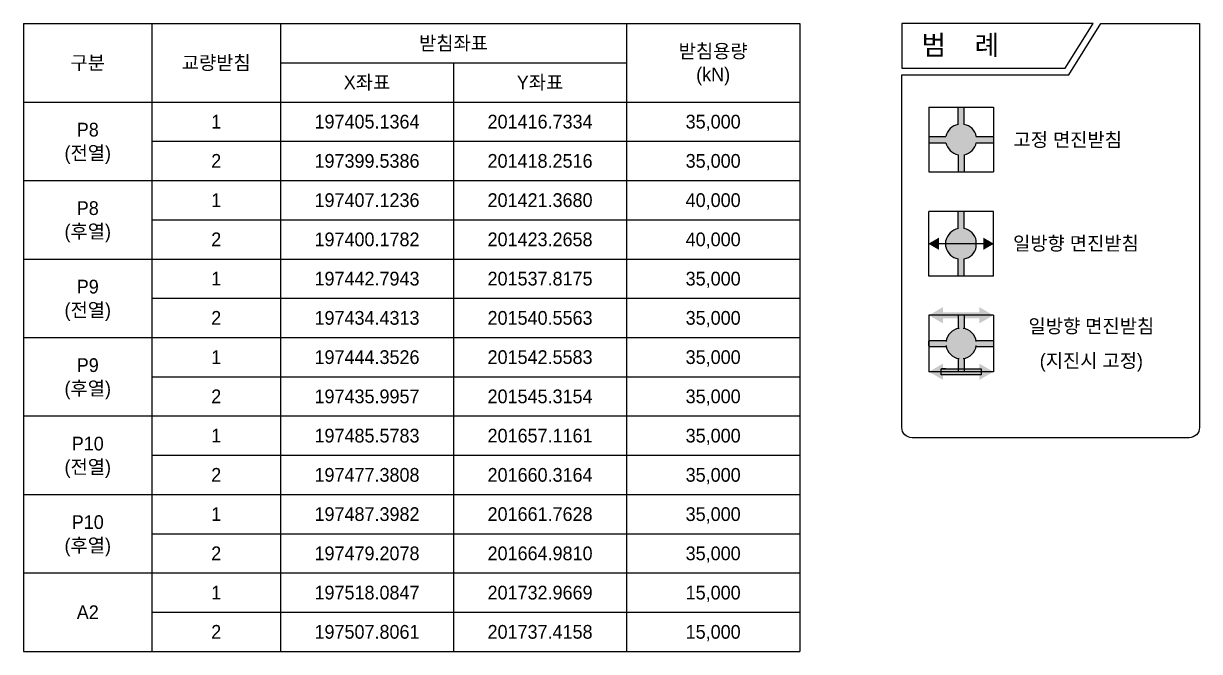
# Model space of a CAD drawing. Header units: millimetres. Extents: x 0 to 253461, y 0 to 44491.
# Drawn here: x 42845 to 72791, y 3998 to 19992 of the extents above; entities that cross this region are included whole.
import ezdxf
from ezdxf.enums import TextEntityAlignment as Align

# ---------------------------------------------------------------- set-up
doc = ezdxf.new("R2010")
doc.units = ezdxf.units.MM
doc.header["$LTSCALE"] = 8
for name, color, linetype in [('CS-DIMT', 3, 'Continuous'), ('CS-PATT', 1, 'Continuous'), ('CS-SYMB', 3, 'Continuous'), ('CS-TABL-LIN1', 4, 'Continuous'), ('CS-TABL-LIN2', 1, 'Continuous'), ('CS-TABL-TEX2', 3, 'Continuous'), ('CZ-LIN1', 7, 'Continuous')]:
    doc.layers.add(name, color=color, linetype=linetype)
doc.styles.add('-윤고딕150', font='')
doc.styles.add('윤고딕150', font='')
doc.styles.get('-윤고딕150').set_extended_font_data('Dotum')
doc.styles.get('윤고딕150').set_extended_font_data('Dotum')

msp = doc.modelspace()

# ---------------------------------------------------------------- hatches: boundary and pattern name
at = {"layer": 'CS-PATT'}
h = msp.add_hatch(color=256, dxfattribs=at)
edge = h.paths.add_edge_path()
edge.add_line((67543.37039920165, 17116.06593783637), (67543.37039920097, 16957.21264069603))
edge.add_line((67543.37039920094, 16957.21264069604), (67108.0019686492, 16957.21264069772))
edge.add_arc((66721.66200642822, 17036.63928926941), 394.4200285382516, 281.61742357538446, 348.3825764243904, ccw=False)
edge.add_line((66801.08865499822, 16650.29932704807), (66801.08865499822, 16214.93089648974))
edge.add_line((66801.08865499822, 16214.93089648992), (66642.23535785753, 16214.93089648992))
edge.add_line((66642.23535785821, 16214.93089648992), (66642.23535785821, 16650.29932704825))
edge.add_arc((66721.66200642822, 17036.63928926941), 394.4200285382516, 191.617423575164, 258.3825764246155, ccw=False)
edge.add_line((66335.32204420654, 16957.21264070076), (65899.95361364163, 16957.21264070244))
edge.add_line((65899.95361364266, 16957.2126407021), (65899.95361364198, 17116.06593784245))
edge.add_line((65899.95361364266, 17116.06593784246), (66335.32204420757, 17116.06593784077))
edge.add_arc((66721.66200642822, 17036.63928926941), 394.4200285382516, 101.61742357538498, 168.3825764243925, ccw=False)
edge.add_line((66642.23535785821, 17422.97925149041), (66642.23535785821, 17858.3476820553))
edge.add_line((66642.23535785821, 17858.34768205529), (66801.08865499822, 17858.34768205529))
edge.add_line((66801.08865499822, 17858.34768205529), (66801.08865499822, 17422.9792514904))
edge.add_arc((66721.66200642822, 17036.63928926941), 394.4200285382516, 11.617423575164025, 78.38257642461502, ccw=False)
edge.add_line((67108.00196864989, 17116.06593783806), (67543.37039920162, 17116.06593783638))
for points in [[(67108.00196864316, 14462.28902578586, 0.2998486502418532), (66801.08865499034, 14769.20233943851), (66801.08865498866, 15204.57076999135), (66642.2353578478, 15204.57076999066), (66642.23535784951, 14769.20233943799, 0.2998486502386376), (66335.32204419977, 14462.28902578772), (66335.32204419977, 14303.43572864538, 0.2998486502409599), (66642.23535785258, 13996.52241499427), (66642.23535785358, 13561.15398442869), (66801.08865499476, 13561.15398442837), (66801.08865499374, 13996.5224149951, 0.2998486502422112), (67108.00196864417, 14303.43572865081)], [(67232.66642763859, 12636.33746198588), (67232.66642763859, 12485.9705068864), (66210.65758507163, 12485.97050688012), (66210.65758507163, 12636.3374619796)], [(67232.66642770647, 11197.64506351697), (67232.66642770647, 11047.27810841748), (66210.6575851395, 11047.2781084112), (66210.6575851395, 11197.64506351069)]]:
    msp.add_hatch(color=256, dxfattribs=at).paths.add_polyline_path(points)
h = msp.add_hatch(color=256, dxfattribs=at)
h.paths.add_polyline_path([(67028.505611487, 12077.9783702244, 0.1817326972015464), (66796.96984433684, 12221.62125618999), (66796.96984433684, 12561.15398443363), (66646.35416850749, 12561.15398443257), (66646.35416850752, 12221.62125619007, 0.3036810735635769), (66341.84853542021, 11917.11562310027), (65899.95361363894, 11917.11562310024), (65899.95361363894, 11766.49994727127), (66341.84853542144, 11766.49994727126, 0.1475431865697255), (66446.84961108615, 11569.03005410535)])
h.paths.add_polyline_path([(67101.47547742378, 11766.49994727755), (67543.3703992077, 11766.49994727755), (67543.3703992077, 11917.11562310653), (67101.47547742251, 11917.11562310652, 0.1155701980544457), (67028.505611487, 12077.9783702244), (66446.84961108615, 11569.03005410535, 0.1494419787368781), (66646.35416850749, 11461.99431418774), (66646.35416850749, 11197.64506351337), (66796.96984433683, 11197.6450635143), (66796.9698443368, 11461.99431418781, 0.3036810735633546)])

# ---------------------------------------------------------------- linework, layer by layer
at = {"layer": 'CS-SYMB'}
for p, q in [((65899.95361363895, 17858.34768205566), (65899.95361364535, 16214.93089649009)), ((65899.95361363895, 17858.34768205566), (67543.37039921108, 17858.34768205566)), ((66642.23535785786, 17422.97925149076), (66642.23535785786, 17858.34768205566)), ((66801.08865499856, 17422.97925149076), (66801.08865499856, 17858.34768205566)), ((67543.37039920434, 17858.34768205566), (67543.37039919826, 16214.93089649009)), ((65899.95361364266, 17116.06593784296), (66335.32204420754, 17116.06593784128)), ((67108.00196864989, 17116.06593783825), (67543.37039920165, 17116.06593783672)), ((65899.95361364198, 16957.21264070261), (66335.32204420654, 16957.21264070092)), ((67108.00196864888, 16957.21264069789), (67543.37039920129, 16957.21264069637)), ((66642.23535785786, 16650.2993270486), (66642.23535785786, 16214.93089649009)), ((66801.08865499856, 16650.2993270486), (66801.08865499856, 16214.93089649009)), ((65899.95361363895, 16214.93089649009), (67543.37039921108, 16214.93089649009)), ((67543.37039921041, 15204.5707699944), (65899.95361363894, 15204.57076998812)), ((65899.95361363894, 13561.15398442564), (65899.95361363894, 15204.57077000052)), ((66642.23535784951, 14769.20233943799), (66642.2353578478, 15204.57076999101)), ((66801.08865499034, 14769.20233943867), (66801.08865498866, 15204.57076999169)), ((67543.37039921041, 13561.15398442564), (67543.37039921041, 15204.57077000052)), ((67555.64181641128, 14382.8623772168), (65887.68219643265, 14382.8623772168)), ((66335.32204419977, 14303.43572864538), (66335.32204419977, 14462.28902578772)), ((66335.32204419906, 14462.28902578689), (66335.32204419977, 14462.28902578586)), ((67108.00196864417, 14303.43572864605), (67108.00196864316, 14462.28902578586)), ((67108.00196864417, 14462.28902578689), (67108.00196864316, 14462.28902578586)), ((66335.32204419906, 14303.43572864605), (66335.32204419977, 14303.43572864538)), ((67108.00196864417, 14303.43572864605), (67108.00196864316, 14303.43572864538)), ((66642.23535785393, 13561.15398442802), (66642.23535785258, 13996.52241499427)), ((66801.08865499476, 13561.15398442887), (66801.08865499374, 13996.5224149951)), ((67543.37039921041, 13561.15398442564), (65899.95361363894, 13561.15398443158)), ((67543.3703992077, 12561.15398443893), (65899.95361363894, 12561.15398442722)), ((65899.95361363894, 12561.15398443265), (65899.95361363894, 11122.46158594992)), ((66646.35416850749, 12561.15398443308), (66646.35416850752, 12221.62125619007)), ((66779.20970236204, 12561.15398443308), (66664.11431048227, 12561.15398442765)), ((66796.96984433683, 12561.15398443308), (66796.96984433684, 12221.62125618999)), ((67543.3703992077, 12561.15398443893), (67543.3703992077, 11122.4615859562)), ((65899.9536136335, 11917.11562310026), (66341.84853542018, 11917.11562310027)), ((65899.9536136335, 11784.26008924605), (65899.95361363894, 11899.35548112549)), ((65899.9536136335, 11766.49994727127), (66341.84853542144, 11766.49994727126)), ((67101.47547742251, 11917.11562310652), (67543.3703992077, 11917.11562310654)), ((67101.47547742377, 11766.49994727755), (67543.3703992077, 11766.49994727755)), ((67543.3703992077, 11899.35548113177), (67543.3703992077, 11784.26008925233)), ((66646.35416850749, 11461.99431418774), (66646.35416850749, 11122.46158595035)), ((66796.9698443368, 11461.99431418782), (66796.96984433683, 11122.46158595035)), ((67543.3703992077, 11122.4615859618), (65899.95361363894, 11122.46158596111)), ((66335.456290021, 11197.64506349967), (66220.36089814188, 11197.64506349967))]:
    msp.add_line(p, q, dxfattribs=at)
msp.add_lwpolyline([(67232.66642770647, 11197.64506351697), (67232.66642770647, 11047.27810841748), (66210.6575851395, 11047.2781084112), (66210.6575851395, 11197.64506351069)], close=True, dxfattribs=at)
for centre, radius, start, end in [((66721.66200642822, 17036.63928926958), 394.4200285382516, 101.6174235749764, 168.3825764247069), ((66721.66200642822, 17036.63928926958), 394.4200285382516, 11.61742357529313, 78.38257642502361), ((66721.66200642822, 17036.63928926958), 394.4200285382516, 191.6174235752931, 258.3825764250236), ((66721.66200642822, 17036.63928926958), 394.4200285382516, 281.6174235749764, 348.3825764247069), ((66721.66200642128, 14382.86237721646), 394.4200285390487, 101.6174235756204, 168.3825764243796), ((66721.66200642128, 14382.86237721646), 394.4200285390487, 11.61742357562037, 78.38257642480896), ((66721.66200642128, 14382.86237721646), 394.4200285390487, 191.6174235756204, 258.382576424809), ((66721.66200642128, 14382.86237721646), 394.4200285390487, 281.6174235756204, 348.3825764243796), ((66721.66200642198, 11841.80778518891), 387.2073646062298, 97.66225566149566, 172.3377443393445), ((66721.66200642198, 11841.80778518891), 387.2073646062298, 7.66225565896809, 82.33774433934454), ((66721.66200642198, 11841.80778518891), 387.2073646062298, 187.6622556606555, 262.3377443393445), ((66721.66200642198, 11841.80778518891), 387.2073646062298, 277.6622556606555, 352.3377443393445)]:
    msp.add_arc(centre, radius, start, end, dxfattribs=at)
for points in [[(66160.56131905236, 14540.40921211524), (66160.56131905236, 14225.31554231856), (65887.68219643265, 14382.8623772168)], [(67282.76269379159, 14540.40921211065), (67282.76269378954, 14225.31554231413), (67555.64181641061, 14382.8623772102)], [(66258.61399842215, 12354.08131471495), (66258.61399842215, 12768.22665411709), (65899.95361363894, 12561.15398441602)], [(67184.71001442418, 12354.08131472122), (67184.71001442418, 12768.22665412337), (67543.3703992077, 12561.1539844223)], [(66258.61399842215, 10915.38891624885), (66258.61399842215, 11329.53425565097), (65899.95361363894, 11122.46158594992)], [(67184.71001442418, 10915.38891625513), (67184.71001442418, 11329.53425565725), (67543.3703992077, 11122.4615859562)]]:
    msp.add_solid(points, dxfattribs=at)
at = {"layer": 'CS-TABL-LIN1'}
for p, q in [((42845.28109392274, 19991.92325367525), (42845.28109392274, 3998.385289216454)), ((42845.28109392274, 19991.92325367525), (62610.02261250101, 19991.92325367525)), ((62610.02261250101, 19991.92325367525), (62610.02261250101, 3998.385289216454)), ((42845.28109392274, 3998.385289216454), (62610.02261250101, 3998.385289216454))]:
    msp.add_line(p, q, dxfattribs=at)
at = {"layer": 'CS-TABL-LIN2'}
for p, q in [((46116.68658665295, 19991.92325367525), (46116.68658665295, 3998.385289216454)), ((49388.09207938315, 19991.92325367525), (49388.09207938315, 3998.385289216454)), ((58202.71243479505, 19991.92325367525), (58202.71243479505, 3998.385289216454)), ((49388.09207938315, 18992.32713089657), (58202.71243479505, 18992.32713089657)), ((53795.4022570891, 18992.32713089657), (53795.4022570891, 3998.385289216454)), ((42845.28109392274, 17992.7310081179), (62610.02261250101, 17992.7310081179)), ((46116.68658665295, 16993.13488533922), (62610.02261250101, 16993.13488533922)), ((42845.28109392274, 15993.53876256056), (62610.02261250101, 15993.53876256056)), ((46116.68658665295, 14993.9426397819), (62610.02261250101, 14993.9426397819)), ((42845.28109392274, 13994.34651700321), (62610.02261250101, 13994.34651700321)), ((46116.68658665295, 12994.75039422455), (62610.02261250101, 12994.75039422455)), ((42845.28109392274, 11995.15427144586), (62610.02261250101, 11995.15427144586)), ((46116.68658665295, 10995.5581486672), (62610.02261250101, 10995.5581486672)), ((42845.28109392274, 9995.962025888508), (62610.02261250101, 9995.962025888508)), ((46116.68658665295, 8996.365903109847), (62610.02261250101, 8996.365903109847)), ((42845.28109392274, 7996.769780331157), (62610.02261250101, 7996.769780331157)), ((46116.68658665295, 6997.173657552496), (62610.02261250101, 6997.173657552496)), ((42845.28109392274, 5997.577534773805), (62610.02261250101, 5997.577534773805)), ((46116.68658665295, 4997.981411995144), (62610.02261250101, 4997.981411995144))]:
    msp.add_line(p, q, dxfattribs=at)
at = {"layer": 'CZ-LIN1'}
msp.add_lwpolyline([(65210.23066053508, 18851.92325367831), (69369.42200262067, 18851.92325367831), (70083.95335693812, 19991.92325367854), (65210.23066053508, 19991.92325367831), (65210.23066053508, 18851.92325367831)], close=True, dxfattribs=at)
msp.add_lwpolyline([(72790.69025865092, 9703.601173881714, -0.4142135623730295), (72530.69025865092, 9443.601173881714), (65470.23066053554, 9443.601173884974, -0.414213562373095), (65210.23066053554, 9703.601173884974), (65210.23066053508, 18687.59025367832), (69460.37147311508, 18687.59025367832), (70277.90377571914, 19991.92325367854), (72790.69025865092, 19991.92325367525)], format="xyb", close=True, dxfattribs=at)

# ---------------------------------------------------------------- texts
at = {"layer": 'CS-DIMT', "style": '-윤고딕150'}
for s, height, p in [('범    례', 500, (65710.23066053508, 19445.35246781476)), ('고정 면진받침', 350, (68053.73052569159, 17031.45922607318)), ('일방향 면진받침', 350, (68043.37039921159, 14392.18649103665))]:
    msp.add_text(s, height=height, dxfattribs=at).set_placement(p, align=Align.MIDDLE_LEFT)
for s, p in [('일방향 면진받침', (70036.78466843157, 12285.97528578894)), ('(지진시 고정)', (70036.78466843157, 11404.53164502367))]:
    msp.add_text(s, height=350, dxfattribs=at).set_placement(p, align=Align.MIDDLE_CENTER)
at = {"layer": 'CS-TABL-TEX2', "style": '윤고딕150'}
for s, p in [('받침좌표', (53795.4022570891, 19492.1251922859)), ('받침용량', (60406.36752364792, 19288.50375986805)), ('구분', (44480.98384028773, 18992.32713089657)), ('교량받침', (47752.38933301793, 18992.32713089657)), ('(kN)', (60406.36752364792, 18696.1505019251)), ('X좌표', (51591.74716823601, 18492.52906950724)), ('Y좌표', (55999.05734594196, 18492.52906950724)), ('1', (47752.38933301793, 17492.93294672855)), ('197405.1364', (51591.74716823601, 17492.93294672858)), ('201416.7334', (55999.05734594196, 17492.93294672858)), ('35,000', (60406.36752364793, 17492.93294672855)), ('P8', (44480.98384028773, 17289.31151431065)), ('(전열)', (44480.98384028773, 16696.95825636775)), ('2', (47752.38933301793, 16493.33682394989)), ('197399.5386', (51591.74716823601, 16493.33682394989)), ('201418.2516', (55999.05734594196, 16493.33682394989)), ('35,000', (60406.36752364793, 16493.33682394989)), ('1', (47752.38933301793, 15493.7407011712)), ('197407.1236', (51591.74716823601, 15493.74070117123)), ('201421.3680', (55999.05734594219, 15493.74070117123)), ('40,000', (60406.36752364793, 15493.7407011712)), ('P8', (44480.98384028773, 15290.11926875331)), ('(후열)', (44480.98384028773, 14697.7660108104)), ('2', (47752.38933301793, 14494.14457839254)), ('197400.1782', (51591.74716823601, 14494.14457839254)), ('201423.2658', (55999.05734594196, 14494.14457839254)), ('40,000', (60406.36752364793, 14494.14457839254)), ('1', (47752.38933301793, 13494.54845561388)), ('197442.7943', (51591.74716823601, 13494.54845561388)), ('201537.8175', (55999.05734594196, 13494.54845561388)), ('35,000', (60406.36752364793, 13494.54845561388)), ('P9', (44480.98384028773, 13290.92702319596)), ('(전열)', (44480.98384028773, 12698.57376525305)), ('2', (47752.38933301793, 12494.95233283519)), ('197434.4313', (51591.74716823601, 12494.95233283522)), ('201540.5563', (55999.05734594219, 12494.95233283522)), ('35,000', (60406.36752364793, 12494.95233283519)), ('P9', (44480.98384028773, 11291.73477763861)), ('1', (47752.38933301793, 11495.35621005653)), ('197444.3526', (51591.74716823601, 11495.35621005653)), ('201542.5583', (55999.05734594196, 11495.35621005653)), ('35,000', (60406.36752364793, 11495.35621005653)), ('(후열)', (44480.98384028773, 10699.3815196957)), ('2', (47752.38933301793, 10495.76008727784)), ('197435.9957', (51591.74716823601, 10495.76008727784)), ('201545.3154', (55999.05734594196, 10495.76008727784)), ('35,000', (60406.36752364793, 10495.76008727784)), ('1', (47752.38933301793, 9496.163964499177)), ('197485.5783', (51591.74716823601, 9496.163964499177)), ('201657.1161', (55999.05734594196, 9496.163964499177)), ('35,000', (60406.36752364793, 9496.163964499176)), ('P10', (44480.98384028773, 9292.542532081261)), ('(전열)', (44480.98384028773, 8700.189274138345)), ('2', (47752.38933301793, 8496.567841720487)), ('197477.3808', (51591.74716823601, 8496.567841720516)), ('201660.3164', (55999.05734594196, 8496.567841720516)), ('35,000', (60406.36752364793, 8496.567841720485)), ('1', (47752.38933301793, 7496.971718941826)), ('197487.3982', (51591.74716823601, 7496.971718941826)), ('201661.7628', (55999.05734594196, 7496.971718941826)), ('35,000', (60406.36752364793, 7496.971718941826)), ('P10', (44480.98384028773, 7293.35028652391)), ('(후열)', (44480.98384028773, 6700.997028581023)), ('2', (47752.38933301793, 6497.375596163136)), ('197479.2078', (51591.74716823601, 6497.375596163136)), ('201664.9810', (55999.05734594196, 6497.375596163136)), ('35,000', (60406.36752364793, 6497.375596163136)), ('1', (47752.38933301793, 5497.779473384475)), ('197518.0847', (51591.74716823601, 5497.779473384475)), ('201732.9669', (55999.05734594219, 5497.779473384475)), ('15,000', (60406.36752364793, 5497.779473384475)), ('A2', (44480.98384028773, 4997.981411995144)), ('2', (47752.38933301793, 4498.183350605785)), ('197507.8061', (51591.74716823601, 4498.183350605814)), ('201737.4158', (55999.05734594196, 4498.183350605814)), ('15,000', (60406.36752364793, 4498.183350605785))]:
    msp.add_text(s, height=350, dxfattribs=at).set_placement(p, align=Align.MIDDLE_CENTER)

doc.saveas('drawing.dxf')
